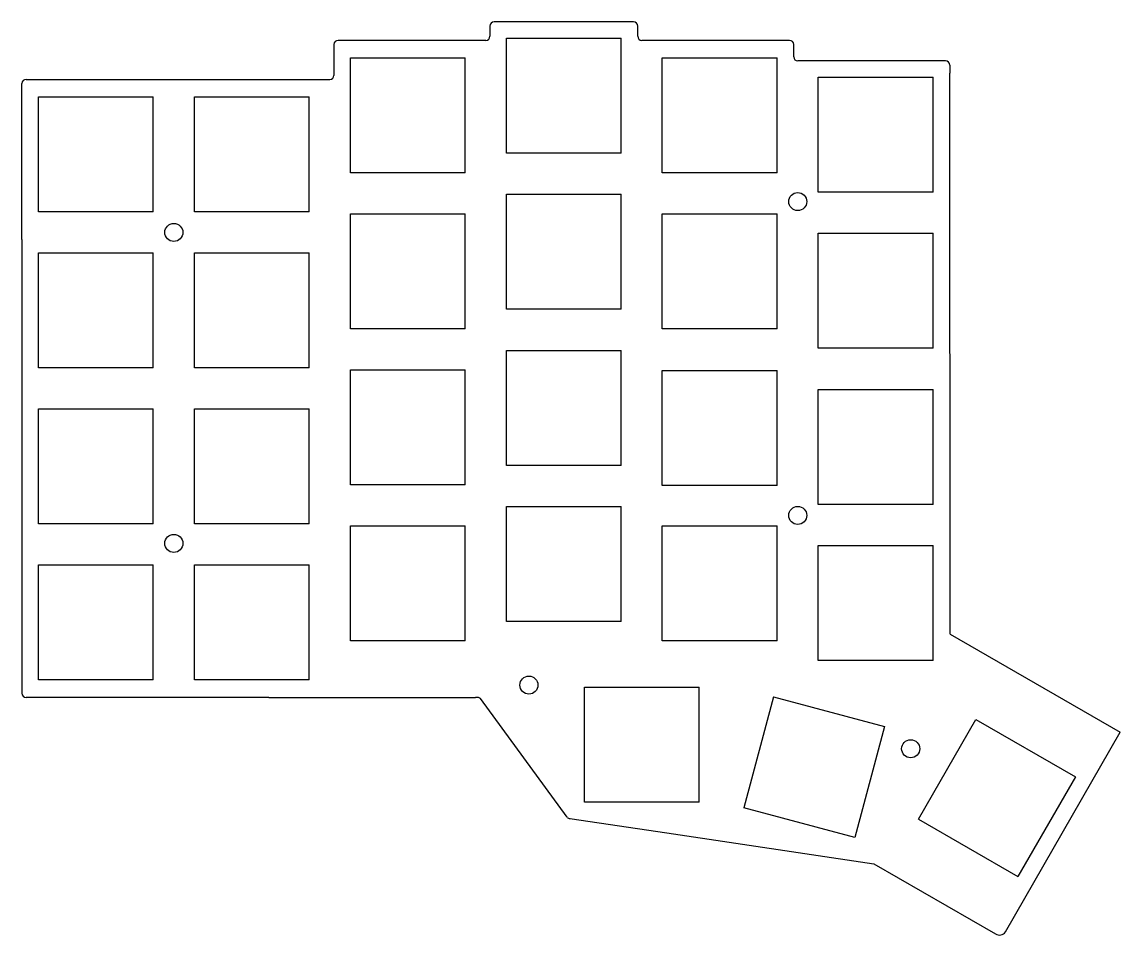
# Model space of a CAD drawing. Extents: x -67 to 67, y -58 to 54.
import ezdxf

# ---------------------------------------------------------------- set-up
doc = ezdxf.new("R2010")
doc.units = 0
doc.layers.get('0').update_dxf_attribs({"linetype": 'continuous'})

# ---------------------------------------------------------------- blocks, each defined once
blk = doc.blocks.new('SHAPE2DVIEW')
at = {"color": 0}
for p, q in [((7.57, 53.71), (-9.43, 53.71)), ((-9.93, 53.21), (-9.93, 51.96)), ((8.07, 51.96), (8.07, 53.21)), ((-28.93, 50.96), (-28.93, 47.21)), ((-10.43, 51.46), (-28.43, 51.46)), ((-7.93, 37.73), (-7.93, 51.73)), ((-7.93, 51.73), (6.07, 51.73)), ((6.07, 37.73), (6.07, 51.73)), ((26.57, 51.46), (8.57, 51.46)), ((27.07, 49.46), (27.07, 50.96)), ((-26.93, 35.36), (-26.93, 49.36)), ((-26.93, 49.36), (-12.93, 49.36)), ((-12.93, 35.36), (-12.93, 49.36)), ((11.07, 35.36), (11.07, 49.36)), ((11.07, 49.36), (25.07, 49.36)), ((25.07, 35.36), (25.07, 49.36)), ((45.58, 48.96), (27.57, 48.96)), ((46.08, 48.46), (46.08, 47.48)), ((30.07, 32.98), (30.07, 46.98)), ((30.07, 46.98), (44.07, 46.98)), ((44.07, 32.98), (44.07, 46.98)), ((46.13, -20.81), (46.08, 47.48)), ((-66.93, 27.23), (-66.93, 46.21)), ((-66.43, 46.71), (-29.43, 46.71)), ((-64.93, 30.61), (-64.93, 44.61)), ((-64.93, 44.61), (-50.93, 44.61)), ((-50.93, 30.61), (-50.93, 44.61)), ((-45.93, 30.61), (-45.93, 44.61)), ((-45.93, 44.61), (-31.93, 44.61)), ((-31.93, 30.61), (-31.93, 44.61)), ((6.07, 37.73), (-7.93, 37.73)), ((-12.93, 35.36), (-26.93, 35.36)), ((25.07, 35.36), (11.07, 35.36)), ((-7.93, 18.73), (-7.93, 32.73)), ((-7.93, 32.73), (6.07, 32.73)), ((6.07, 18.73), (6.07, 32.73)), ((44.07, 32.98), (30.07, 32.98)), ((-50.93, 30.61), (-64.93, 30.61)), ((-31.93, 30.61), (-45.93, 30.61)), ((-26.93, 16.36), (-26.93, 30.36)), ((-26.93, 30.36), (-12.93, 30.36)), ((-12.93, 16.36), (-12.93, 30.36)), ((11.07, 16.36), (11.07, 30.36)), ((11.07, 30.36), (25.07, 30.36)), ((25.07, 16.36), (25.07, 30.36)), ((-66.93, 27.23), (-66.93, -28.02)), ((30.07, 13.98), (30.07, 27.98)), ((30.07, 27.98), (44.07, 27.98)), ((44.07, 13.98), (44.07, 27.98)), ((-64.93, 11.61), (-64.93, 25.61)), ((-64.93, 25.61), (-50.93, 25.61)), ((-50.93, 11.61), (-50.93, 25.61)), ((-45.93, 11.61), (-45.93, 25.61)), ((-45.93, 25.61), (-31.93, 25.61)), ((-31.93, 11.61), (-31.93, 25.61)), ((6.07, 18.73), (-7.93, 18.73)), ((-12.93, 16.36), (-26.93, 16.36)), ((25.07, 16.36), (11.07, 16.36)), ((-7.93, -0.27), (-7.93, 13.73)), ((-7.93, 13.73), (6.07, 13.73)), ((6.07, -0.27), (6.07, 13.73)), ((44.07, 13.98), (30.07, 13.98)), ((-50.93, 11.61), (-64.93, 11.61)), ((-31.93, 11.61), (-45.93, 11.61)), ((-26.93, -2.64), (-26.93, 11.36)), ((-26.93, 11.36), (-12.93, 11.36)), ((-12.93, -2.64), (-12.93, 11.36)), ((11.07, -2.74), (11.07, 11.26)), ((11.07, 11.26), (25.07, 11.26)), ((25.07, -2.74), (25.07, 11.26)), ((30.07, -5.02), (30.07, 8.98)), ((30.07, 8.98), (44.07, 8.98)), ((44.07, -5.02), (44.07, 8.98)), ((-64.93, -7.39), (-64.93, 6.61)), ((-64.93, 6.61), (-50.93, 6.61)), ((-50.93, -7.39), (-50.93, 6.61)), ((-45.93, -7.39), (-45.93, 6.61)), ((-45.93, 6.61), (-31.93, 6.61)), ((-31.93, -7.39), (-31.93, 6.61)), ((6.07, -0.27), (-7.93, -0.27)), ((-12.93, -2.64), (-26.93, -2.64)), ((25.07, -2.74), (11.07, -2.74)), ((-7.93, -19.27), (-7.93, -5.27)), ((-7.93, -5.27), (6.07, -5.27)), ((6.07, -19.27), (6.07, -5.27)), ((44.07, -5.02), (30.07, -5.02)), ((-50.93, -7.39), (-64.93, -7.39)), ((-31.93, -7.39), (-45.93, -7.39)), ((-26.93, -21.64), (-26.93, -7.64)), ((-26.93, -7.64), (-12.93, -7.64)), ((-12.93, -21.64), (-12.93, -7.64)), ((11.07, -21.64), (11.07, -7.64)), ((11.07, -7.64), (25.07, -7.64)), ((25.07, -21.64), (25.07, -7.64)), ((30.07, -24.02), (30.07, -10.02)), ((30.07, -10.02), (44.07, -10.02)), ((44.07, -24.02), (44.07, -10.02)), ((-64.93, -26.39), (-64.93, -12.39)), ((-64.93, -12.39), (-50.93, -12.39)), ((-50.93, -26.39), (-50.93, -12.39)), ((-45.93, -26.39), (-45.93, -12.39)), ((-45.93, -12.39), (-31.93, -12.39)), ((-31.93, -26.39), (-31.93, -12.39)), ((6.07, -19.27), (-7.93, -19.27)), ((46.13, -20.81), (66.82, -32.77)), ((-12.93, -21.64), (-26.93, -21.64)), ((25.07, -21.64), (11.07, -21.64)), ((44.07, -24.02), (30.07, -24.02)), ((-50.93, -26.39), (-64.93, -26.39)), ((-31.93, -26.39), (-45.93, -26.39)), ((1.57, -41.27), (1.57, -27.27)), ((1.57, -27.27), (15.57, -27.27)), ((15.57, -41.27), (15.57, -27.27)), ((-36.87, -28.52), (-66.43, -28.52)), ((-36.87, -28.52), (-11.67, -28.52)), ((-11.43, -28.52), (-11.67, -28.52)), ((-0.53, -43.12), (-11.08, -28.66)), ((24.62, -28.44), (21, -41.97)), ((24.62, -28.44), (38.14, -32.07)), ((38.14, -32.07), (34.52, -45.59)), ((42.26, -43.33), (49.26, -31.2)), ((49.26, -31.2), (61.38, -38.2)), ((52.87, -57.07), (66.82, -32.77)), ((61.38, -38.2), (54.38, -50.33)), ((15.57, -41.27), (1.57, -41.27)), ((34.52, -45.59), (21, -41.97)), ((-0.18, -43.27), (11.63, -45.03)), ((42.26, -43.33), (54.38, -50.33)), ((11.63, -45.03), (36.82, -48.77)), ((36.82, -48.77), (51.64, -57.3))]:
    blk.add_line(p, q, dxfattribs=at)
for centre in [(27.57, 31.84), (-48.43, 28.09), (27.57, -6.37), (-48.43, -9.77), (-5.18, -27.02), (41.32, -34.77)]:
    blk.add_circle(centre, 1.1, dxfattribs=at)
for centre, radius, start, end in [((-9.43, 53.21), 0.5, 90, -180), ((7.57, 53.21), 0.5, 0, 90), ((-28.43, 50.96), 0.5, 90, -180), ((-10.43, 51.96), 0.5, -90, 0), ((8.57, 51.96), 0.5, -180, -90), ((26.57, 50.96), 0.5, 0, 90), ((27.57, 49.46), 0.5, -180, -90), ((45.58, 48.46), 0.5, 0, 90), ((-29.43, 47.21), 0.5, -90, 0), ((-66.43, 46.21), 0.5, 90, -180), ((-66.43, -28.02), 0.5, -180, -90), ((-11.43, -29.03), 0.511, 45.5, 89.5), ((-0.17, -42.76), 0.511, -134.5, -90.5), ((52.14, -56.57), 0.885, -124.4085, -34.4085)]:
    blk.add_arc(centre, radius, start, end, dxfattribs=at)

msp = doc.modelspace()

# ---------------------------------------------------------------- block references
at = {"color": 0}
msp.add_blockref('SHAPE2DVIEW', (0, 0), dxfattribs=at)

doc.saveas('drawing.dxf')
